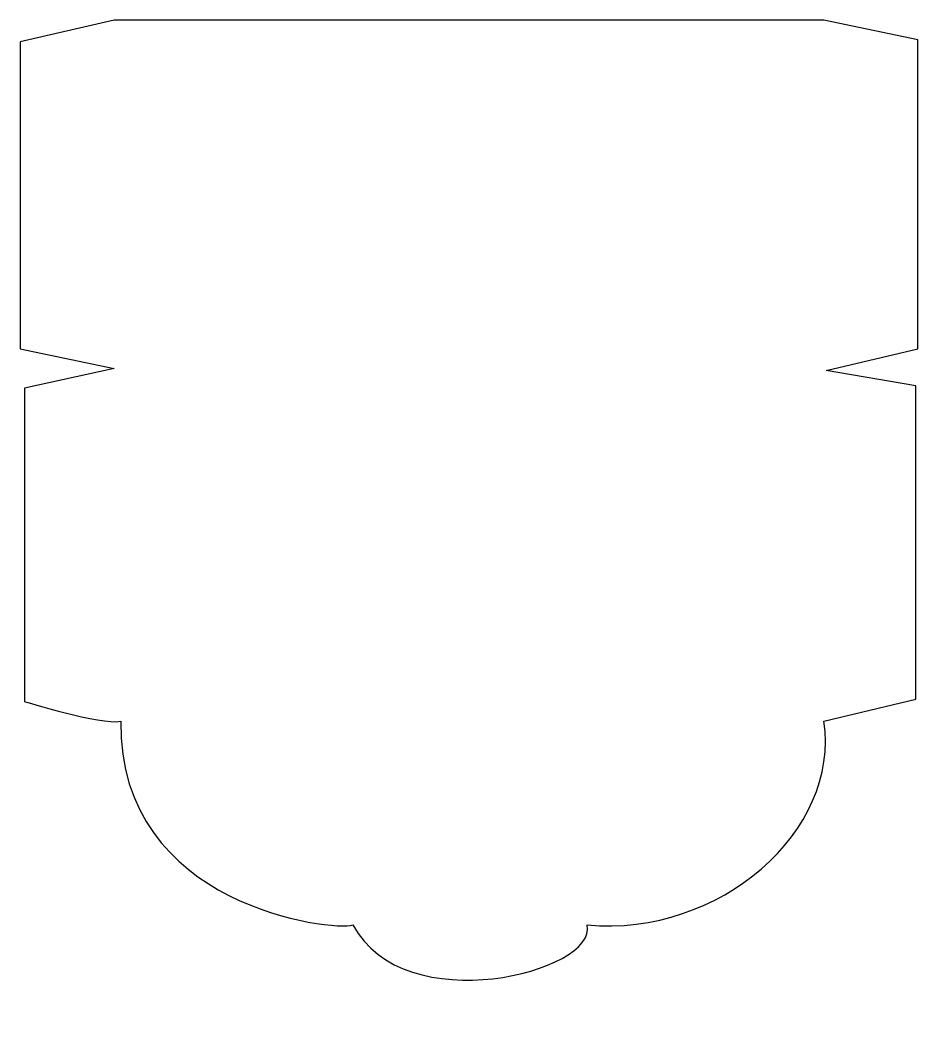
# Model space of a CAD drawing. Header units: centimetres. Extents: x -7.3 to 7.3, y -8.4 to 7.8.
import ezdxf

# ---------------------------------------------------------------- set-up
doc = ezdxf.new("R2010")
doc.units = ezdxf.units.CM
doc.header["$MEASUREMENT"] = 0
doc.layers.add('Camada 1', color=7, linetype='Continuous')

msp = doc.modelspace()

# ---------------------------------------------------------------- linework, layer by layer
at = {"layer": 'Camada 1'}
msp.add_open_spline([(-7.26406, 7.41024), (-7.26406, 7.41024), (-5.74101, 7.76462), (-5.74101, 7.76462), (-5.74101, 7.76462), (-5.74101, 7.76462), (5.74103, 7.76462), (5.74103, 7.76462), (5.74103, 7.76462), (5.74103, 7.76462), (7.2649, 7.44566), (7.2649, 7.44566), (7.2649, 7.44566), (7.2649, 7.44566), (7.2649, 2.44885), (7.2649, 2.44885), (7.2649, 2.44885), (7.2649, 2.44885), (5.77649, 2.09447), (5.77649, 2.09447), (5.77649, 2.09447), (5.77649, 2.09447), (7.22945, 1.8464), (7.22945, 1.8464), (7.22945, 1.8464), (7.22945, 1.8464), (7.22945, -3.2213), (7.22945, -3.2213), (7.22945, -3.2213), (7.22945, -3.2213), (5.74104, -3.57568), (5.74104, -3.57568), (5.74104, -3.57568), (6.01639, -5.34667), (4.05612, -7.06876), (1.91371, -6.87146), (1.91371, -6.87146), (2.07751, -7.63671), (-1.05526, -8.42446), (-1.87819, -6.87146), (-1.87819, -6.87146), (-2.19111, -6.97716), (-5.67009, -6.58793), (-5.63466, -3.57568), (-5.63466, -3.57568), (-5.95362, -3.64656), (-7.19396, -3.25672), (-7.19396, -3.25672), (-7.19396, -3.25672), (-7.19396, -3.25672), (-7.19397, 1.81097), (-7.19397, 1.81097), (-7.19397, 1.81097), (-7.19397, 1.81097), (-5.74098, 2.12993), (-5.74098, 2.12993), (-5.74098, 2.12993), (-5.74098, 2.12993), (-7.26488, 2.44885), (-7.26488, 2.44885), (-7.26488, 2.44885), (-7.26488, 2.44885), (-7.26406, 7.41024), (-7.26406, 7.41024)], degree=3, knots=[0, 0, 0, 0, 0.05882353, 0.05882353, 0.05882353, 0.05882353, 0.11764706, 0.11764706, 0.11764706, 0.11764706, 0.17647059, 0.17647059, 0.17647059, 0.17647059, 0.23529412, 0.23529412, 0.23529412, 0.23529412, 0.29411765, 0.29411765, 0.29411765, 0.29411765, 0.35294118, 0.35294118, 0.35294118, 0.35294118, 0.41176471, 0.41176471, 0.41176471, 0.41176471, 0.47058824, 0.47058824, 0.47058824, 0.47058824, 0.52941176, 0.52941176, 0.52941176, 0.52941176, 0.58823529, 0.58823529, 0.58823529, 0.58823529, 0.64705882, 0.64705882, 0.64705882, 0.64705882, 0.70588235, 0.70588235, 0.70588235, 0.70588235, 0.76470588, 0.76470588, 0.76470588, 0.76470588, 0.82352941, 0.82352941, 0.82352941, 0.82352941, 0.88235294, 0.88235294, 0.88235294, 0.88235294, 1, 1, 1, 1], dxfattribs=at)

doc.saveas('drawing.dxf')
